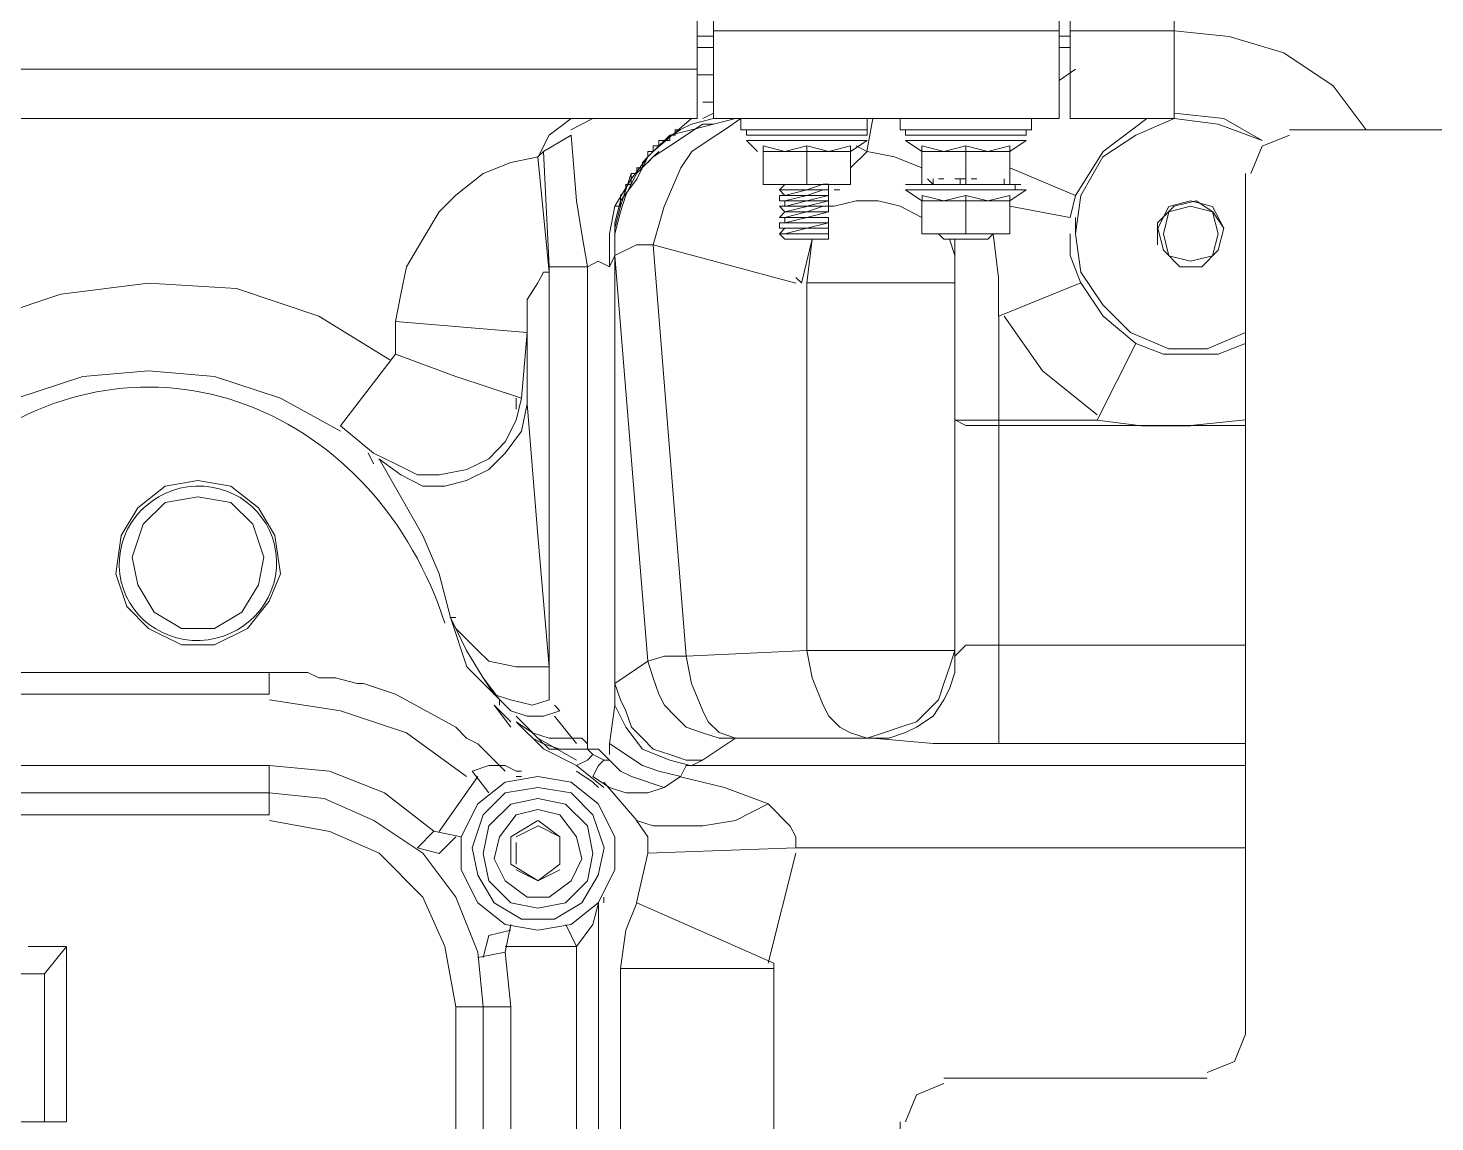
# Model space of a CAD drawing. Header units: inches. Extents: x 23291 to 181956, y 9161 to 51408.
# Drawn here: x 114513.9 to 114693.1, y 37108 to 37247.4 of the extents above; entities that cross this region are included whole.
import ezdxf

# ---------------------------------------------------------------- set-up
doc = ezdxf.new("R2010")
doc.units = ezdxf.units.IN
doc.header["$MEASUREMENT"] = 0
doc.layers.add('1', color=3, linetype='Continuous')
doc.layers.add('Dim', color=6, linetype='Continuous', lineweight=13)

# ---------------------------------------------------------------- blocks, each defined once
blk = doc.blocks.new('5')
at = {"layer": '1', "lineweight": 9}
for p, q in [((226.71134, -21.50912), (226.71134, -21.52497)), ((226.65609, -21.51037), (226.65609, -21.52498)), ((226.65799, -21.52498), (226.65799, -21.50974)), ((226.69801, -21.50974), (226.69801, -21.52498)), ((226.69928, -21.50974), (226.69928, -21.52498)), ((226.65609, -21.51545), (226.65799, -21.51545)), ((226.65799, -21.51482), (226.69801, -21.51482)), ((226.69801, -21.51545), (226.69928, -21.51545)), ((226.71134, -21.51482), (226.69927, -21.51482)), ((226.7177, -21.51546), (226.71134, -21.51482)), ((226.72404, -21.51737), (226.7177, -21.51546)), ((226.65609, -21.51674), (226.65799, -21.51674)), ((226.69801, -21.51674), (226.69928, -21.51674)), ((226.72975, -21.52117), (226.72404, -21.51737)), ((226.65609, -21.51927), (226.47636, -21.51927)), ((226.65799, -21.51991), (226.65609, -21.51991)), ((226.69991, -21.51927), (226.69801, -21.52056)), ((226.73357, -21.52627), (226.72975, -21.52117)), ((226.65799, -21.52309), (226.65674, -21.52309)), ((226.65609, -21.52498), (226.45731, -21.52498)), ((226.63895, -21.5269), (226.64149, -21.52498)), ((226.64403, -21.52498), (226.64148, -21.52627)), ((226.65545, -21.52498), (226.65099, -21.5288)), ((226.65545, -21.52561), (226.65799, -21.52498)), ((226.65799, -21.52435), (226.65674, -21.52498)), ((226.69801, -21.52498), (226.65799, -21.52498)), ((226.66054, -21.52498), (226.65799, -21.52561)), ((226.65927, -21.52628), (226.66117, -21.52499)), ((226.66117, -21.52498), (226.66117, -21.52627)), ((226.67642, -21.52498), (226.67576, -21.5288)), ((226.67577, -21.52498), (226.67577, -21.52627)), ((226.6796, -21.52498), (226.6796, -21.52627)), ((226.69483, -21.52498), (226.69483, -21.52627)), ((226.71134, -21.52498), (226.69927, -21.52498)), ((226.70817, -21.52498), (226.7031, -21.5288)), ((226.70691, -21.5269), (226.71135, -21.52498)), ((226.71708, -21.52498), (226.71135, -21.52435)), ((226.71135, -21.52498), (226.71643, -21.52562)), ((226.72152, -21.52751), (226.71708, -21.52498)), ((226.63767, -21.52943), (226.63895, -21.5269)), ((226.64149, -21.5269), (226.6383, -21.52879)), ((226.64211, -21.53451), (226.64149, -21.5269)), ((226.65293, -21.5269), (226.65099, -21.5288)), ((226.65418, -21.52626), (226.6523, -21.52751)), ((226.65481, -21.5269), (226.65291, -21.52816)), ((226.65292, -21.5269), (226.65292, -21.5269)), ((226.65292, -21.5269), (226.65355, -21.5269)), ((226.65292, -21.52751), (226.65292, -21.5269)), ((226.65545, -21.52627), (226.65293, -21.5269)), ((226.65354, -21.5269), (226.65354, -21.52626)), ((226.65354, -21.52627), (226.65354, -21.52627)), ((226.65354, -21.52627), (226.65419, -21.52627)), ((226.65545, -21.52561), (226.65418, -21.52626)), ((226.65418, -21.52627), (226.65418, -21.52627)), ((226.65673, -21.52561), (226.65481, -21.5269)), ((226.65799, -21.52561), (226.65545, -21.52627)), ((226.65799, -21.52561), (226.65674, -21.52561)), ((226.65736, -21.52752), (226.65927, -21.52628)), ((226.65799, -21.52561), (226.65799, -21.52561)), ((226.66117, -21.52627), (226.67577, -21.52627)), ((226.6618, -21.52626), (226.6618, -21.5269)), ((226.6618, -21.5269), (226.67577, -21.5269)), ((226.67577, -21.52627), (226.67577, -21.5269)), ((226.6796, -21.52627), (226.69484, -21.52627)), ((226.68023, -21.52626), (226.68023, -21.5269)), ((226.68023, -21.5269), (226.6942, -21.5269)), ((226.6942, -21.52627), (226.6942, -21.5269)), ((226.70309, -21.52943), (226.70691, -21.5269)), ((226.71643, -21.52562), (226.72152, -21.52751)), ((226.72468, -21.5269), (226.72152, -21.52816)), ((226.87012, -21.52627), (226.72467, -21.52627)), ((226.6383, -21.5288), (226.63766, -21.52943)), ((226.63895, -21.54215), (226.6383, -21.5288)), ((226.65099, -21.52879), (226.65038, -21.52943)), ((226.65039, -21.52943), (226.65039, -21.5288)), ((226.65039, -21.52943), (226.65039, -21.5288)), ((226.65039, -21.5288), (226.65099, -21.5288)), ((226.65099, -21.5288), (226.65039, -21.5288)), ((226.65039, -21.5288), (226.65039, -21.52943)), ((226.65039, -21.5288), (226.65039, -21.5288)), ((226.651, -21.5288), (226.65039, -21.5288)), ((226.6523, -21.52751), (226.65099, -21.52879)), ((226.65164, -21.5288), (226.65099, -21.52943)), ((226.65164, -21.52815), (226.651, -21.52815)), ((226.651, -21.52815), (226.651, -21.5288)), ((226.65291, -21.52816), (226.651, -21.52943)), ((226.651, -21.5288), (226.651, -21.5288)), ((226.651, -21.5288), (226.651, -21.5288)), ((226.651, -21.5288), (226.651, -21.5288)), ((226.65164, -21.52815), (226.65164, -21.52752)), ((226.65164, -21.52752), (226.6523, -21.52752)), ((226.65164, -21.52815), (226.65164, -21.52815)), ((226.65164, -21.52815), (226.65164, -21.52815)), ((226.65229, -21.52751), (226.65292, -21.52751)), ((226.65546, -21.52881), (226.65736, -21.52752)), ((226.67577, -21.52751), (226.6618, -21.52751)), ((226.6618, -21.52751), (226.6618, -21.52751)), ((226.66307, -21.5288), (226.6618, -21.52752)), ((226.66372, -21.52815), (226.66372, -21.52881)), ((226.66372, -21.52815), (226.66372, -21.52815)), ((226.66372, -21.5288), (226.66372, -21.5288)), ((226.66372, -21.5288), (226.66372, -21.5288)), ((226.66373, -21.5288), (226.66373, -21.52815)), ((226.66625, -21.52881), (226.66373, -21.52815)), ((226.66625, -21.5288), (226.66373, -21.5288)), ((226.66879, -21.52815), (226.66625, -21.52881)), ((226.66879, -21.5288), (226.66625, -21.5288)), ((226.66879, -21.52815), (226.66879, -21.5288)), ((226.67133, -21.52881), (226.6688, -21.52815)), ((226.6688, -21.5288), (226.67133, -21.5288)), ((226.67387, -21.52815), (226.67133, -21.52881)), ((226.67133, -21.5288), (226.67387, -21.5288)), ((226.67387, -21.5288), (226.67577, -21.52752)), ((226.67387, -21.5288), (226.67387, -21.52815)), ((226.67387, -21.52815), (226.67387, -21.5288)), ((226.67387, -21.52815), (226.67387, -21.52815)), ((226.67387, -21.5288), (226.67387, -21.5288)), ((226.67387, -21.5288), (226.67387, -21.5288)), ((226.67387, -21.5307), (226.67577, -21.5288)), ((226.67451, -21.52815), (226.67576, -21.52881)), ((226.67514, -21.52751), (226.67514, -21.52751)), ((226.67577, -21.5288), (226.67896, -21.52943)), ((226.6942, -21.52751), (226.68023, -21.52751)), ((226.68023, -21.52751), (226.68023, -21.52751)), ((226.68213, -21.5288), (226.68023, -21.52752)), ((226.68213, -21.52881), (226.68213, -21.52815)), ((226.68213, -21.52815), (226.68213, -21.52815)), ((226.68213, -21.52815), (226.68213, -21.5288)), ((226.68213, -21.5288), (226.68213, -21.5288)), ((226.68213, -21.5288), (226.68466, -21.5288)), ((226.68213, -21.5288), (226.68213, -21.5288)), ((226.68466, -21.52881), (226.68214, -21.52815)), ((226.6872, -21.52815), (226.68466, -21.52881)), ((226.68466, -21.5288), (226.6872, -21.5288)), ((226.6872, -21.5288), (226.6872, -21.52815)), ((226.68976, -21.5288), (226.6872, -21.52815)), ((226.6872, -21.5288), (226.68976, -21.5288)), ((226.69229, -21.52815), (226.68976, -21.5288)), ((226.68976, -21.5288), (226.69229, -21.5288)), ((226.69229, -21.5288), (226.6942, -21.52752)), ((226.69229, -21.52815), (226.69229, -21.52815)), ((226.69229, -21.5288), (226.69229, -21.52815)), ((226.69229, -21.5288), (226.69229, -21.52815)), ((226.69229, -21.5326), (226.69229, -21.5288)), ((226.69229, -21.5288), (226.69229, -21.5288)), ((226.69229, -21.5288), (226.69229, -21.5288)), ((226.69356, -21.52751), (226.69356, -21.52751)), ((226.7031, -21.5288), (226.69991, -21.53388)), ((226.72152, -21.52816), (226.72023, -21.53134)), ((226.63132, -21.53134), (226.6345, -21.53008)), ((226.6345, -21.53008), (226.63767, -21.52943)), ((226.63766, -21.52943), (226.63895, -21.54277)), ((226.64847, -21.53198), (226.65039, -21.52943)), ((226.651, -21.52943), (226.64908, -21.53134)), ((226.65039, -21.52943), (226.6491, -21.53198)), ((226.64975, -21.53008), (226.65039, -21.52942)), ((226.64975, -21.5307), (226.64975, -21.53008)), ((226.64975, -21.53008), (226.64975, -21.53008)), ((226.64975, -21.53008), (226.64975, -21.53008)), ((226.64975, -21.53008), (226.64975, -21.53008)), ((226.65039, -21.52943), (226.65039, -21.52943)), ((226.65039, -21.52943), (226.65039, -21.52943)), ((226.65039, -21.52943), (226.65039, -21.52943)), ((226.65039, -21.52943), (226.65039, -21.52943)), ((226.65039, -21.52943), (226.65039, -21.52943)), ((226.651, -21.52943), (226.65039, -21.53008)), ((226.65419, -21.5307), (226.65546, -21.52881)), ((226.66372, -21.52881), (226.66372, -21.5326)), ((226.66879, -21.5326), (226.66879, -21.52881)), ((226.67387, -21.5326), (226.67387, -21.52881)), ((226.67896, -21.52943), (226.68213, -21.5307)), ((226.68213, -21.5326), (226.68213, -21.52881)), ((226.6872, -21.5326), (226.6872, -21.52881)), ((226.70053, -21.53388), (226.70309, -21.52943)), ((226.62815, -21.53387), (226.63132, -21.53134)), ((226.64655, -21.53514), (226.64847, -21.53198)), ((226.64847, -21.53134), (226.6472, -21.53514)), ((226.6491, -21.53198), (226.6472, -21.53451)), ((226.64908, -21.53134), (226.64785, -21.53387)), ((226.64847, -21.53197), (226.64847, -21.53134)), ((226.64847, -21.53134), (226.6491, -21.53134)), ((226.64847, -21.5326), (226.64847, -21.53197)), ((226.64909, -21.5307), (226.64909, -21.5307)), ((226.64909, -21.5307), (226.64975, -21.5307)), ((226.6491, -21.53134), (226.6491, -21.53069)), ((226.65229, -21.53515), (226.65419, -21.5307)), ((226.68213, -21.53197), (226.68213, -21.53197)), ((226.68213, -21.53197), (226.68213, -21.53197)), ((226.68213, -21.53197), (226.68213, -21.53197)), ((226.68342, -21.53261), (226.68275, -21.53197)), ((226.68276, -21.53197), (226.68276, -21.53197)), ((226.68276, -21.53197), (226.68276, -21.53197)), ((226.68342, -21.53197), (226.68342, -21.53261)), ((226.68466, -21.53197), (226.68403, -21.53197)), ((226.68403, -21.53197), (226.68466, -21.53197)), ((226.68403, -21.53197), (226.68403, -21.53197)), ((226.68531, -21.53197), (226.68531, -21.53197)), ((226.68594, -21.53197), (226.68657, -21.53197)), ((226.68657, -21.53134), (226.68657, -21.53134)), ((226.68657, -21.53197), (226.68657, -21.53197)), ((226.68657, -21.5326), (226.68657, -21.53197)), ((226.68657, -21.53197), (226.6872, -21.53197)), ((226.6872, -21.53197), (226.6872, -21.53197)), ((226.6872, -21.53197), (226.6872, -21.53197)), ((226.6872, -21.53197), (226.6872, -21.53197)), ((226.68784, -21.53197), (226.68784, -21.53197)), ((226.68784, -21.53197), (226.68849, -21.53197)), ((226.69165, -21.53134), (226.69165, -21.53134)), ((226.69165, -21.53197), (226.69165, -21.53197)), ((226.69165, -21.5326), (226.69165, -21.53197)), ((226.69229, -21.5307), (226.69991, -21.53388)), ((226.7196, -21.53134), (226.7196, -21.63103)), ((226.6472, -21.53388), (226.64785, -21.53324)), ((226.64784, -21.53325), (226.64784, -21.53259)), ((226.64784, -21.5326), (226.64784, -21.5326)), ((226.64784, -21.5326), (226.64847, -21.5326)), ((226.66372, -21.5326), (226.67387, -21.5326)), ((226.66372, -21.5326), (226.66564, -21.5326)), ((226.66625, -21.53325), (226.66563, -21.53325)), ((226.66625, -21.5326), (226.66564, -21.53325)), ((226.66564, -21.5326), (226.66624, -21.5326)), ((226.66564, -21.53325), (226.66564, -21.53325)), ((226.66624, -21.53325), (226.66564, -21.53325)), ((226.66564, -21.53325), (226.66624, -21.53388)), ((226.66564, -21.53325), (226.66564, -21.53325)), ((226.66564, -21.53325), (226.66564, -21.53325)), ((226.66564, -21.53325), (226.66564, -21.53325)), ((226.66564, -21.53325), (226.66564, -21.53325)), ((226.66879, -21.5326), (226.66625, -21.5326)), ((226.66625, -21.5326), (226.66625, -21.5326)), ((226.66688, -21.5326), (226.66625, -21.5326)), ((226.66625, -21.5326), (226.66625, -21.5326)), ((226.66879, -21.53324), (226.66625, -21.53388)), ((226.66625, -21.53325), (226.66625, -21.53325)), ((226.66625, -21.53325), (226.66625, -21.53325)), ((226.66625, -21.53325), (226.66816, -21.53325)), ((226.6707, -21.53325), (226.66625, -21.53325)), ((226.66879, -21.53325), (226.67069, -21.53259)), ((226.67132, -21.5326), (226.66879, -21.5326)), ((226.67132, -21.53325), (226.66879, -21.53325)), ((226.6707, -21.53325), (226.6688, -21.53388)), ((226.67069, -21.53259), (226.67132, -21.53259)), ((226.67132, -21.53325), (226.6707, -21.53325)), ((226.67132, -21.53325), (226.6707, -21.53325)), ((226.67132, -21.5326), (226.67132, -21.5326)), ((226.67132, -21.5326), (226.67132, -21.5326)), ((226.67386, -21.5326), (226.67132, -21.5326)), ((226.67132, -21.5326), (226.67199, -21.5326)), ((226.67132, -21.5326), (226.67132, -21.53325)), ((226.67132, -21.53388), (226.67132, -21.53324)), ((226.67132, -21.53325), (226.67132, -21.53325)), ((226.67132, -21.53325), (226.67132, -21.53325)), ((226.67132, -21.53325), (226.67132, -21.53325)), ((226.67261, -21.53325), (226.67198, -21.53325)), ((226.67198, -21.53325), (226.67198, -21.53325)), ((226.6796, -21.5326), (226.6796, -21.5326)), ((226.68023, -21.5326), (226.69357, -21.5326)), ((226.68023, -21.5326), (226.68023, -21.5326)), ((226.68023, -21.5326), (226.68023, -21.5326)), ((226.68023, -21.5326), (226.68023, -21.5326)), ((226.68023, -21.5326), (226.68023, -21.5326)), ((226.68023, -21.5326), (226.68023, -21.5326)), ((226.6942, -21.53325), (226.68023, -21.53325)), ((226.68213, -21.53451), (226.68023, -21.53325)), ((226.68023, -21.53325), (226.68023, -21.53325)), ((226.68085, -21.5326), (226.68085, -21.5326)), ((226.68085, -21.5326), (226.68085, -21.5326)), ((226.68085, -21.5326), (226.68085, -21.5326)), ((226.6815, -21.5326), (226.68085, -21.5326)), ((226.68085, -21.5326), (226.6815, -21.5326)), ((226.68085, -21.5326), (226.68085, -21.5326)), ((226.6815, -21.5326), (226.68085, -21.5326)), ((226.68085, -21.5326), (226.6815, -21.5326)), ((226.68085, -21.5326), (226.68085, -21.5326)), ((226.68085, -21.5326), (226.68085, -21.5326)), ((226.68085, -21.5326), (226.68085, -21.5326)), ((226.68085, -21.5326), (226.68085, -21.5326)), ((226.68085, -21.5326), (226.68085, -21.5326)), ((226.68085, -21.5326), (226.68085, -21.5326)), ((226.6815, -21.5326), (226.68213, -21.5326)), ((226.68213, -21.5326), (226.6815, -21.5326)), ((226.6815, -21.5326), (226.6815, -21.5326)), ((226.6815, -21.53325), (226.6815, -21.53325)), ((226.68213, -21.5326), (226.68213, -21.5326)), ((226.68342, -21.5326), (226.68213, -21.5326)), ((226.68213, -21.5326), (226.68213, -21.5326)), ((226.68213, -21.5326), (226.68213, -21.5326)), ((226.68213, -21.5326), (226.68213, -21.5326)), ((226.68213, -21.5326), (226.68213, -21.5326)), ((226.68213, -21.5326), (226.68213, -21.5326)), ((226.68213, -21.5326), (226.68213, -21.5326)), ((226.68213, -21.53325), (226.68213, -21.53325)), ((226.68213, -21.53325), (226.68213, -21.53325)), ((226.68213, -21.53325), (226.68213, -21.53325)), ((226.68213, -21.53325), (226.68213, -21.53325)), ((226.68342, -21.5326), (226.68342, -21.5326)), ((226.68403, -21.5326), (226.68342, -21.5326)), ((226.68403, -21.53325), (226.68342, -21.53325)), ((226.68403, -21.5326), (226.68403, -21.5326)), ((226.68403, -21.5326), (226.68403, -21.5326)), ((226.68466, -21.53325), (226.68403, -21.53325)), ((226.68403, -21.53325), (226.68403, -21.53325)), ((226.68531, -21.5326), (226.68465, -21.5326)), ((226.68466, -21.5326), (226.68466, -21.5326)), ((226.68466, -21.5326), (226.68466, -21.5326)), ((226.68466, -21.5326), (226.68532, -21.5326)), ((226.68531, -21.5326), (226.68531, -21.5326)), ((226.68531, -21.5326), (226.68531, -21.5326)), ((226.68531, -21.5326), (226.68531, -21.5326)), ((226.68531, -21.5326), (226.68531, -21.5326)), ((226.68531, -21.5326), (226.68531, -21.5326)), ((226.68594, -21.5326), (226.68532, -21.5326)), ((226.68594, -21.5326), (226.68594, -21.5326)), ((226.68657, -21.5326), (226.68657, -21.5326)), ((226.6872, -21.5326), (226.68657, -21.5326)), ((226.68658, -21.5326), (226.6872, -21.5326)), ((226.6872, -21.5326), (226.68785, -21.5326)), ((226.68785, -21.5326), (226.6872, -21.5326)), ((226.6872, -21.5326), (226.6872, -21.5326)), ((226.6872, -21.5326), (226.6872, -21.5326)), ((226.68784, -21.5326), (226.68784, -21.5326)), ((226.68849, -21.5326), (226.68849, -21.5326)), ((226.68849, -21.5326), (226.68849, -21.5326)), ((226.68849, -21.5326), (226.68849, -21.5326)), ((226.6891, -21.5326), (226.68849, -21.5326)), ((226.68849, -21.5326), (226.6891, -21.5326)), ((226.68849, -21.5326), (226.68849, -21.5326)), ((226.6891, -21.5326), (226.6891, -21.5326)), ((226.6891, -21.5326), (226.68976, -21.5326)), ((226.69039, -21.5326), (226.68976, -21.5326)), ((226.68976, -21.5326), (226.68976, -21.5326)), ((226.68976, -21.5326), (226.69038, -21.5326)), ((226.68976, -21.5326), (226.68976, -21.5326)), ((226.68976, -21.5326), (226.69039, -21.5326)), ((226.68976, -21.5326), (226.68976, -21.5326)), ((226.69102, -21.5326), (226.69039, -21.5326)), ((226.69039, -21.5326), (226.69039, -21.5326)), ((226.69101, -21.5326), (226.69039, -21.5326)), ((226.69039, -21.5326), (226.69039, -21.5326)), ((226.69039, -21.5326), (226.69039, -21.5326)), ((226.69039, -21.5326), (226.69039, -21.5326)), ((226.69164, -21.5326), (226.69101, -21.5326)), ((226.69102, -21.5326), (226.69102, -21.5326)), ((226.69102, -21.5326), (226.69102, -21.5326)), ((226.69165, -21.5326), (226.69165, -21.5326)), ((226.69229, -21.5326), (226.69165, -21.5326)), ((226.69165, -21.5326), (226.69165, -21.5326)), ((226.69165, -21.5326), (226.69165, -21.5326)), ((226.69165, -21.53325), (226.69165, -21.53325)), ((226.69165, -21.53325), (226.69229, -21.53325)), ((226.69229, -21.5326), (226.69229, -21.5326)), ((226.69229, -21.5326), (226.69229, -21.5326)), ((226.69229, -21.5326), (226.69229, -21.5326)), ((226.69229, -21.53451), (226.6942, -21.53325)), ((226.69229, -21.53325), (226.69229, -21.53325)), ((226.69229, -21.53325), (226.69229, -21.53325)), ((226.69229, -21.53325), (226.69229, -21.53325)), ((226.69229, -21.53325), (226.69229, -21.53325)), ((226.69293, -21.53325), (226.69293, -21.53259)), ((226.69293, -21.5326), (226.69293, -21.5326)), ((226.69293, -21.5326), (226.69293, -21.5326)), ((226.69293, -21.5326), (226.69293, -21.5326)), ((226.69293, -21.5326), (226.69293, -21.5326)), ((226.69293, -21.5326), (226.69356, -21.5326)), ((226.69293, -21.5326), (226.69293, -21.5326)), ((226.69293, -21.53325), (226.69293, -21.53325)), ((226.69293, -21.53325), (226.69293, -21.53325)), ((226.69356, -21.5326), (226.69294, -21.5326)), ((226.69356, -21.5326), (226.69356, -21.5326)), ((226.69356, -21.5326), (226.69356, -21.5326)), ((226.69356, -21.5326), (226.69356, -21.5326)), ((226.69356, -21.5326), (226.69356, -21.5326)), ((226.69356, -21.5326), (226.69356, -21.5326)), ((226.69356, -21.5326), (226.69356, -21.5326)), ((226.69356, -21.5326), (226.69356, -21.5326)), ((226.69356, -21.5326), (226.69356, -21.5326)), ((226.69356, -21.5326), (226.69356, -21.5326)), ((226.69356, -21.53325), (226.69356, -21.53325)), ((226.69356, -21.53325), (226.69356, -21.53325)), ((226.69356, -21.53325), (226.69356, -21.53325)), ((226.6942, -21.5326), (226.6942, -21.5326)), ((226.62623, -21.53577), (226.62815, -21.53387)), ((226.64274, -21.53832), (226.64211, -21.53451)), ((226.64593, -21.53833), (226.64655, -21.53514)), ((226.6472, -21.53451), (226.64655, -21.53704)), ((226.6472, -21.53514), (226.64655, -21.53767)), ((226.64656, -21.53514), (226.64721, -21.53514)), ((226.64785, -21.53387), (226.6472, -21.53577)), ((226.6472, -21.53451), (226.6472, -21.53388)), ((226.6472, -21.53514), (226.6472, -21.53451)), ((226.651, -21.5396), (226.65229, -21.53515)), ((226.66625, -21.53388), (226.66564, -21.53388)), ((226.66564, -21.53451), (226.66564, -21.53388)), ((226.66564, -21.53388), (226.66564, -21.53388)), ((226.66564, -21.53388), (226.66624, -21.53388)), ((226.66624, -21.53451), (226.66564, -21.53451)), ((226.66564, -21.53451), (226.66564, -21.53451)), ((226.66564, -21.53451), (226.66564, -21.53451)), ((226.66564, -21.53451), (226.66625, -21.53451)), ((226.66564, -21.53451), (226.66564, -21.53451)), ((226.66564, -21.53451), (226.66564, -21.53451)), ((226.66625, -21.53514), (226.66564, -21.53514)), ((226.66564, -21.53514), (226.66564, -21.53514)), ((226.66624, -21.53514), (226.66564, -21.53514)), ((226.66564, -21.53514), (226.66624, -21.53578)), ((226.66564, -21.53514), (226.66564, -21.53514)), ((226.66564, -21.53514), (226.66564, -21.53514)), ((226.66564, -21.53514), (226.66564, -21.53514)), ((226.66625, -21.53514), (226.66564, -21.53514)), ((226.66564, -21.53514), (226.66564, -21.53514)), ((226.66564, -21.53514), (226.66564, -21.53514)), ((226.66624, -21.53388), (226.66879, -21.53388)), ((226.66879, -21.53514), (226.66624, -21.53514)), ((226.66625, -21.53388), (226.66625, -21.53388)), ((226.66625, -21.53388), (226.66625, -21.53388)), ((226.66625, -21.53451), (226.66879, -21.53388)), ((226.66879, -21.53388), (226.66625, -21.53388)), ((226.66625, -21.53388), (226.66625, -21.53388)), ((226.66879, -21.53451), (226.66625, -21.53451)), ((226.66625, -21.53451), (226.66625, -21.53515)), ((226.66625, -21.53451), (226.66625, -21.53451)), ((226.66625, -21.53515), (226.66879, -21.53451)), ((226.66879, -21.53514), (226.66625, -21.53514)), ((226.66625, -21.53514), (226.66625, -21.53514)), ((226.66879, -21.53515), (226.66625, -21.53578)), ((226.66942, -21.53388), (226.66817, -21.53388)), ((226.66879, -21.53388), (226.67132, -21.53388)), ((226.66879, -21.53451), (226.67132, -21.53388)), ((226.66879, -21.53514), (226.67132, -21.53451)), ((226.67132, -21.53514), (226.66879, -21.53514)), ((226.67132, -21.53388), (226.6688, -21.53388)), ((226.6707, -21.53451), (226.6688, -21.53451)), ((226.6688, -21.53514), (226.67132, -21.53514)), ((226.6707, -21.53514), (226.6688, -21.53578)), ((226.67132, -21.53451), (226.6707, -21.53451)), ((226.67132, -21.53514), (226.6707, -21.53514)), ((226.67132, -21.53388), (226.67132, -21.53388)), ((226.67132, -21.53388), (226.67132, -21.53388)), ((226.67132, -21.53451), (226.67132, -21.53388)), ((226.67132, -21.53388), (226.67132, -21.53451)), ((226.67132, -21.53451), (226.67132, -21.53388)), ((226.67132, -21.53388), (226.67132, -21.53388)), ((226.67132, -21.53388), (226.67132, -21.53388)), ((226.67132, -21.53388), (226.67132, -21.53388)), ((226.67132, -21.53388), (226.67132, -21.53388)), ((226.67132, -21.53388), (226.67132, -21.53388)), ((226.67132, -21.53388), (226.67132, -21.53388)), ((226.67132, -21.53388), (226.67132, -21.53388)), ((226.67132, -21.53388), (226.67132, -21.53388)), ((226.67132, -21.53515), (226.67132, -21.53451)), ((226.67132, -21.53451), (226.67132, -21.53451)), ((226.67132, -21.53451), (226.67132, -21.53451)), ((226.67132, -21.53451), (226.67132, -21.53451)), ((226.67132, -21.53451), (226.67132, -21.53451)), ((226.67132, -21.53451), (226.67132, -21.53451)), ((226.67132, -21.53451), (226.67132, -21.53451)), ((226.67132, -21.53514), (226.67132, -21.53514)), ((226.67132, -21.53514), (226.67132, -21.53514)), ((226.67132, -21.53514), (226.67132, -21.53514)), ((226.67198, -21.53514), (226.67132, -21.53514)), ((226.67132, -21.53514), (226.67132, -21.53514)), ((226.67132, -21.53514), (226.67132, -21.53514)), ((226.67132, -21.53514), (226.67132, -21.53514)), ((226.67132, -21.53514), (226.67132, -21.53514)), ((226.67132, -21.53578), (226.67132, -21.53515)), ((226.67198, -21.53388), (226.67198, -21.53388)), ((226.6745, -21.53451), (226.67198, -21.53514)), ((226.67198, -21.53514), (226.67198, -21.53514)), ((226.67705, -21.53451), (226.6745, -21.53451)), ((226.67961, -21.53514), (226.67705, -21.53451)), ((226.68213, -21.53643), (226.67961, -21.53514)), ((226.68213, -21.53388), (226.68213, -21.53388)), ((226.68213, -21.53451), (226.68213, -21.53832)), ((226.68213, -21.53451), (226.68213, -21.53451)), ((226.68213, -21.53451), (226.68213, -21.53451)), ((226.68466, -21.53451), (226.68214, -21.53388)), ((226.68214, -21.53388), (226.68214, -21.53451)), ((226.68214, -21.53451), (226.68214, -21.53388)), ((226.68214, -21.53388), (226.68214, -21.53451)), ((226.68214, -21.53451), (226.68466, -21.53451)), ((226.6872, -21.53388), (226.68466, -21.53451)), ((226.68466, -21.53451), (226.6872, -21.53451)), ((226.68976, -21.53451), (226.6872, -21.53388)), ((226.6872, -21.53451), (226.6872, -21.53388)), ((226.6872, -21.53832), (226.6872, -21.53451)), ((226.6872, -21.53451), (226.68976, -21.53451)), ((226.69229, -21.53388), (226.68976, -21.53451)), ((226.68976, -21.53451), (226.69229, -21.53451)), ((226.69229, -21.53388), (226.69229, -21.53388)), ((226.69229, -21.53451), (226.69229, -21.53388)), ((226.69229, -21.53388), (226.69229, -21.53451)), ((226.69229, -21.53833), (226.69229, -21.53451)), ((226.69229, -21.53451), (226.69229, -21.53451)), ((226.69229, -21.53451), (226.69229, -21.53451)), ((226.69229, -21.53451), (226.69229, -21.53451)), ((226.69229, -21.53514), (226.69927, -21.53643)), ((226.69991, -21.53388), (226.69928, -21.53643)), ((226.6999, -21.53833), (226.70053, -21.53388)), ((226.71134, -21.53514), (226.70942, -21.53704)), ((226.71072, -21.53515), (226.70943, -21.53768)), ((226.71324, -21.53451), (226.71072, -21.53515)), ((226.71324, -21.53514), (226.71072, -21.53578)), ((226.71388, -21.53451), (226.71134, -21.53514)), ((226.71578, -21.53515), (226.71324, -21.53451)), ((226.71578, -21.53578), (226.71324, -21.53514)), ((226.7158, -21.53578), (226.71388, -21.53451)), ((226.71707, -21.53768), (226.71578, -21.53515)), ((226.62433, -21.53895), (226.62623, -21.53577)), ((226.6472, -21.53577), (226.64656, -21.53832)), ((226.66625, -21.53578), (226.66564, -21.53643)), ((226.66564, -21.53643), (226.66564, -21.53643)), ((226.66624, -21.53643), (226.66564, -21.53643)), ((226.66564, -21.53643), (226.66624, -21.53643)), ((226.66564, -21.53643), (226.66564, -21.53643)), ((226.66564, -21.53643), (226.66564, -21.53643)), ((226.66564, -21.53643), (226.66564, -21.53643)), ((226.66564, -21.53643), (226.66625, -21.53643)), ((226.66564, -21.53643), (226.66564, -21.53643)), ((226.66564, -21.53643), (226.66564, -21.53643)), ((226.66879, -21.53578), (226.66624, -21.53643)), ((226.66625, -21.53578), (226.66625, -21.53578)), ((226.66625, -21.53578), (226.66625, -21.53578)), ((226.66625, -21.53578), (226.66879, -21.53578)), ((226.66625, -21.53578), (226.66625, -21.53578)), ((226.66879, -21.53643), (226.66625, -21.53643)), ((226.66625, -21.53643), (226.66625, -21.53704)), ((226.66625, -21.53643), (226.66625, -21.53643)), ((226.66625, -21.53643), (226.66879, -21.53643)), ((226.66879, -21.53643), (226.66625, -21.53704)), ((226.66879, -21.53578), (226.67132, -21.53578)), ((226.66879, -21.53643), (226.67132, -21.53643)), ((226.6688, -21.53643), (226.67132, -21.53578)), ((226.6688, -21.53643), (226.6707, -21.53643)), ((226.6707, -21.53643), (226.67132, -21.53643)), ((226.67132, -21.53578), (226.67132, -21.53578)), ((226.67132, -21.53578), (226.67132, -21.53578)), ((226.67132, -21.53578), (226.67132, -21.53578)), ((226.67132, -21.53578), (226.67132, -21.53578)), ((226.67132, -21.53578), (226.67132, -21.53578)), ((226.67132, -21.53578), (226.67132, -21.53578)), ((226.67132, -21.53578), (226.67132, -21.53578)), ((226.67132, -21.53578), (226.67132, -21.53578)), ((226.67132, -21.53643), (226.67132, -21.53643)), ((226.67132, -21.53643), (226.67132, -21.53643)), ((226.67132, -21.53643), (226.67132, -21.53643)), ((226.67132, -21.53643), (226.67132, -21.53704)), ((226.67132, -21.53643), (226.67132, -21.53643)), ((226.67132, -21.53643), (226.67132, -21.53643)), ((226.67132, -21.53643), (226.67132, -21.53643)), ((226.67132, -21.53644), (226.67132, -21.53705)), ((226.67198, -21.53578), (226.67198, -21.53578)), ((226.69991, -21.53643), (226.69991, -21.53833)), ((226.71072, -21.53578), (226.71009, -21.53833)), ((226.71643, -21.53833), (226.71578, -21.53578)), ((226.71707, -21.53767), (226.7158, -21.53578)), ((226.6434, -21.54214), (226.64274, -21.53832)), ((226.64593, -21.54214), (226.64593, -21.53833)), ((226.64655, -21.53704), (226.64655, -21.54022)), ((226.64655, -21.53767), (226.64655, -21.54085)), ((226.64656, -21.53832), (226.64656, -21.54085)), ((226.66625, -21.53705), (226.66564, -21.53705)), ((226.66564, -21.53705), (226.66564, -21.53705)), ((226.66564, -21.53705), (226.66564, -21.53705)), ((226.66624, -21.53705), (226.66564, -21.53705)), ((226.66564, -21.53705), (226.66564, -21.53768)), ((226.66564, -21.53705), (226.66564, -21.53705)), ((226.66564, -21.53705), (226.66625, -21.53705)), ((226.66564, -21.53705), (226.66564, -21.53705)), ((226.66564, -21.53705), (226.66564, -21.53705)), ((226.66625, -21.53767), (226.66564, -21.53833)), ((226.66564, -21.53767), (226.66624, -21.53767)), ((226.66624, -21.53832), (226.66564, -21.53832)), ((226.66564, -21.53832), (226.67133, -21.53832)), ((226.66625, -21.53895), (226.66564, -21.53832)), ((226.66564, -21.53832), (226.66564, -21.53832)), ((226.66564, -21.53832), (226.66564, -21.53832)), ((226.66879, -21.53705), (226.66624, -21.53705)), ((226.66879, -21.53767), (226.66624, -21.53832)), ((226.66625, -21.53705), (226.66879, -21.53705)), ((226.66625, -21.53705), (226.66625, -21.53705)), ((226.66879, -21.53767), (226.66625, -21.53767)), ((226.66625, -21.53767), (226.66625, -21.53767)), ((226.66625, -21.53767), (226.66625, -21.53767)), ((226.66625, -21.53767), (226.66879, -21.53767)), ((226.66625, -21.53767), (226.66625, -21.53767)), ((226.66879, -21.53767), (226.67132, -21.53704)), ((226.66879, -21.53705), (226.67132, -21.53705)), ((226.66879, -21.53767), (226.67131, -21.53767)), ((226.67132, -21.53705), (226.6688, -21.53705)), ((226.6688, -21.53767), (226.6707, -21.53767)), ((226.6707, -21.53767), (226.67132, -21.53767)), ((226.67132, -21.53705), (226.67132, -21.53705)), ((226.67132, -21.53705), (226.67132, -21.53705)), ((226.67132, -21.53705), (226.67132, -21.53768)), ((226.67132, -21.53705), (226.67132, -21.53705)), ((226.67132, -21.53705), (226.67132, -21.53705)), ((226.67132, -21.53705), (226.67132, -21.53705)), ((226.67132, -21.53705), (226.67132, -21.53705)), ((226.67132, -21.53767), (226.67132, -21.53767)), ((226.67132, -21.53767), (226.67132, -21.53833)), ((226.67132, -21.53767), (226.67132, -21.53767)), ((226.67132, -21.53832), (226.67132, -21.53895)), ((226.68213, -21.53832), (226.69228, -21.53832)), ((226.68213, -21.53832), (226.68403, -21.53832)), ((226.68466, -21.53895), (226.68403, -21.53832)), ((226.68403, -21.53832), (226.68465, -21.53832)), ((226.68466, -21.53832), (226.6872, -21.53832)), ((226.68976, -21.53832), (226.6872, -21.53832)), ((226.69038, -21.53832), (226.68976, -21.53895)), ((226.68976, -21.53832), (226.69038, -21.53832)), ((226.69229, -21.53832), (226.69039, -21.53832)), ((226.69039, -21.53832), (226.69101, -21.5434)), ((226.69928, -21.53832), (226.69928, -21.54085)), ((226.70053, -21.54278), (226.6999, -21.53833)), ((226.70942, -21.53704), (226.70942, -21.53959)), ((226.70943, -21.53768), (226.71009, -21.54023)), ((226.71009, -21.53833), (226.71072, -21.54086)), ((226.71578, -21.54086), (226.71643, -21.53833)), ((226.71642, -21.54022), (226.71707, -21.53767)), ((226.71643, -21.54023), (226.71707, -21.53768)), ((226.62244, -21.54214), (226.62433, -21.53895)), ((226.64656, -21.54084), (226.64908, -21.5396)), ((226.64908, -21.5396), (226.651, -21.5396)), ((226.65482, -21.58723), (226.65099, -21.53961)), ((226.651, -21.5396), (226.66751, -21.54403)), ((226.67132, -21.53895), (226.66625, -21.53895)), ((226.66942, -21.53895), (226.66817, -21.54403)), ((226.66879, -21.53895), (226.66879, -21.53895)), ((226.6688, -21.54403), (226.66942, -21.53895)), ((226.68976, -21.53895), (226.68465, -21.53895)), ((226.68531, -21.53895), (226.68594, -21.54085)), ((226.68594, -21.54085), (226.68594, -21.53895)), ((226.68594, -21.53895), (226.68594, -21.5599)), ((226.64339, -21.54215), (226.64465, -21.5415)), ((226.64465, -21.5415), (226.64594, -21.54215)), ((226.64594, -21.54215), (226.64656, -21.54085)), ((226.64655, -21.54086), (226.65039, -21.58784)), ((226.64656, -21.59039), (226.64656, -21.54021)), ((226.64656, -21.54085), (226.64656, -21.54021)), ((226.64656, -21.54022), (226.64656, -21.54022)), ((226.68594, -21.54085), (226.68594, -21.54403)), ((226.69928, -21.54085), (226.70053, -21.54403)), ((226.71009, -21.54023), (226.71199, -21.54215)), ((226.71072, -21.54086), (226.71324, -21.54149)), ((226.71324, -21.54149), (226.71578, -21.54086)), ((226.71452, -21.54214), (226.71642, -21.54022)), ((226.71453, -21.54215), (226.71643, -21.54023)), ((226.62179, -21.54532), (226.62244, -21.54214)), ((226.63831, -21.54278), (226.63766, -21.54402)), ((226.63895, -21.54278), (226.63831, -21.54278)), ((226.63895, -21.54214), (226.63895, -21.59229)), ((226.6434, -21.54214), (226.63895, -21.54214)), ((226.63895, -21.54278), (226.63895, -21.54278)), ((226.6434, -21.598), (226.6434, -21.54214)), ((226.66817, -21.54402), (226.66752, -21.54339)), ((226.69101, -21.5434), (226.69101, -21.54785)), ((226.70309, -21.54657), (226.70053, -21.54278)), ((226.71198, -21.54214), (226.71452, -21.54214)), ((226.71199, -21.54215), (226.71453, -21.54215)), ((226.59257, -21.54403), (226.58242, -21.54532)), ((226.60274, -21.54467), (226.59257, -21.54403)), ((226.61229, -21.54785), (226.60274, -21.54467)), ((226.63766, -21.54402), (226.63641, -21.54594)), ((226.66879, -21.58659), (226.66879, -21.54402)), ((226.66879, -21.54402), (226.68595, -21.54402)), ((226.68594, -21.54402), (226.68594, -21.58659)), ((226.69102, -21.54785), (226.70054, -21.54402)), ((226.70054, -21.54402), (226.7031, -21.54786)), ((226.58242, -21.54532), (226.57289, -21.54848)), ((226.62116, -21.54848), (226.62179, -21.54532)), ((226.63641, -21.54594), (226.63641, -21.54976)), ((226.70626, -21.54975), (226.70309, -21.54657)), ((226.62052, -21.55293), (226.61229, -21.54785)), ((226.69102, -21.55989), (226.69102, -21.54785)), ((226.69165, -21.54785), (226.69609, -21.55418)), ((226.7031, -21.54786), (226.70689, -21.55102)), ((226.62116, -21.55228), (226.62116, -21.54848)), ((226.62116, -21.54848), (226.6364, -21.54975)), ((226.63576, -21.55738), (226.6364, -21.54975)), ((226.6364, -21.54975), (226.6364, -21.55801)), ((226.71072, -21.55165), (226.70626, -21.54975)), ((226.7196, -21.54975), (226.71516, -21.55165)), ((226.70689, -21.55102), (226.70243, -21.5599)), ((226.7069, -21.55102), (226.71009, -21.55227)), ((226.71642, -21.55227), (226.71959, -21.55102)), ((226.62116, -21.55227), (226.61481, -21.56056)), ((226.62117, -21.55227), (226.62816, -21.55484)), ((226.71009, -21.55227), (226.71324, -21.55227)), ((226.71516, -21.55165), (226.71072, -21.55165)), ((226.71324, -21.55227), (226.71642, -21.55227)), ((226.58496, -21.55484), (226.57733, -21.55737)), ((226.59257, -21.55418), (226.58496, -21.55484)), ((226.6002, -21.55484), (226.59257, -21.55418)), ((226.60783, -21.55737), (226.6002, -21.55484)), ((226.62816, -21.55484), (226.63577, -21.55737)), ((226.69609, -21.55418), (226.70243, -21.55928)), ((226.61481, -21.56118), (226.60783, -21.55737)), ((226.63577, -21.55737), (226.63512, -21.5599)), ((226.63513, -21.55864), (226.63513, -21.55738)), ((226.6364, -21.55801), (226.63576, -21.56118)), ((226.63641, -21.55801), (226.63766, -21.57325)), ((226.61863, -21.56372), (226.61481, -21.56055)), ((226.63512, -21.5599), (226.63385, -21.56243)), ((226.63576, -21.56118), (226.63386, -21.56373)), ((226.68594, -21.56054), (226.68594, -21.55989)), ((226.70243, -21.5599), (226.68594, -21.5599)), ((226.68594, -21.5599), (226.68594, -21.58722)), ((226.68595, -21.55989), (226.6872, -21.56054)), ((226.6872, -21.56054), (226.68849, -21.56054)), ((226.68849, -21.56054), (226.69102, -21.56054)), ((226.69102, -21.5599), (226.69102, -21.56055)), ((226.71325, -21.56054), (226.69102, -21.56054)), ((226.69102, -21.56054), (226.69102, -21.58595)), ((226.70243, -21.5599), (226.70754, -21.56055)), ((226.70754, -21.56055), (226.71323, -21.56055)), ((226.71324, -21.56054), (226.7196, -21.55989)), ((226.7196, -21.56054), (226.71325, -21.56054)), ((226.63385, -21.56243), (226.63197, -21.56437)), ((226.61863, -21.56497), (226.61798, -21.56371)), ((226.62117, -21.56496), (226.61863, -21.56372)), ((226.62179, -21.56626), (226.61925, -21.56438)), ((226.62179, -21.56878), (226.61926, -21.56438)), ((226.63197, -21.56437), (226.62941, -21.56562)), ((226.63386, -21.56373), (226.63196, -21.56562)), ((226.6237, -21.56625), (226.62117, -21.56496)), ((226.62434, -21.56754), (226.62179, -21.56626)), ((226.62622, -21.56625), (226.6237, -21.56625)), ((226.62941, -21.56562), (226.62622, -21.56625)), ((226.63196, -21.56562), (226.6294, -21.56691)), ((226.59448, -21.56754), (226.59131, -21.57007)), ((226.59829, -21.56691), (226.59448, -21.56754)), ((226.60211, -21.56754), (226.59829, -21.56691)), ((226.6053, -21.57007), (226.60211, -21.56754)), ((226.62688, -21.56754), (226.62434, -21.56754)), ((226.6294, -21.56691), (226.62688, -21.56754)), ((226.59448, -21.56944), (226.59195, -21.57197)), ((226.59829, -21.56879), (226.59448, -21.56944)), ((226.60211, -21.56944), (226.59829, -21.56879)), ((226.60465, -21.57197), (226.60211, -21.56944)), ((226.62433, -21.57325), (226.62179, -21.56878)), ((226.59131, -21.57007), (226.58941, -21.57325)), ((226.60719, -21.57325), (226.6053, -21.57007)), ((226.59195, -21.57197), (226.59067, -21.57579)), ((226.60592, -21.57579), (226.60465, -21.57197)), ((226.58941, -21.57325), (226.58877, -21.5777)), ((226.60784, -21.5777), (226.60719, -21.57325)), ((226.62623, -21.5777), (226.62433, -21.57325)), ((226.63766, -21.57325), (226.63895, -21.58849)), ((226.59067, -21.57579), (226.59131, -21.57897)), ((226.6053, -21.57897), (226.60592, -21.57579)), ((226.58877, -21.5777), (226.59006, -21.58149)), ((226.59131, -21.57897), (226.59321, -21.58213)), ((226.60338, -21.58213), (226.6053, -21.57897)), ((226.60655, -21.58088), (226.60784, -21.5777)), ((226.62752, -21.58278), (226.62623, -21.5777)), ((226.60402, -21.58402), (226.60655, -21.58088)), ((226.59006, -21.58149), (226.59258, -21.58402)), ((226.59321, -21.58213), (226.5964, -21.58403)), ((226.60021, -21.58403), (226.60338, -21.58213)), ((226.59258, -21.58402), (226.5964, -21.58594)), ((226.5964, -21.58403), (226.60021, -21.58403)), ((226.60021, -21.58594), (226.60402, -21.58402)), ((226.62815, -21.58404), (226.62751, -21.58278)), ((226.62816, -21.58278), (226.62752, -21.58278)), ((226.62752, -21.58278), (226.62941, -21.58849)), ((226.6294, -21.58657), (226.62752, -21.58278)), ((226.62941, -21.58531), (226.62815, -21.58404)), ((226.6307, -21.58657), (226.62941, -21.58531)), ((226.5964, -21.58594), (226.60021, -21.58594)), ((226.63131, -21.58976), (226.6294, -21.58657)), ((226.63197, -21.58784), (226.6307, -21.58657)), ((226.6523, -21.58723), (226.65038, -21.58784)), ((226.65482, -21.58723), (226.6523, -21.58723)), ((226.65545, -21.59039), (226.65482, -21.58723)), ((226.66879, -21.58658), (226.65483, -21.58723)), ((226.66879, -21.58658), (226.66943, -21.58976)), ((226.68594, -21.58658), (226.66879, -21.58658)), ((226.68532, -21.5885), (226.68594, -21.58658)), ((226.68594, -21.58723), (226.68594, -21.58657)), ((226.68594, -21.58912), (226.68594, -21.58723)), ((226.68595, -21.58723), (226.6872, -21.58595)), ((226.6872, -21.58595), (226.68849, -21.58595)), ((226.68849, -21.58595), (226.69102, -21.58595)), ((226.7196, -21.58595), (226.69102, -21.58595)), ((226.69102, -21.58595), (226.69102, -21.59737)), ((226.62941, -21.58849), (226.63323, -21.59231)), ((226.63512, -21.58849), (226.63197, -21.58784)), ((226.63895, -21.58849), (226.63512, -21.58849)), ((226.63895, -21.5923), (226.63895, -21.58848)), ((226.65039, -21.58784), (226.64655, -21.59039)), ((226.65039, -21.58784), (226.65099, -21.58976)), ((226.68465, -21.59039), (226.68532, -21.5885)), ((226.564, -21.58913), (226.60655, -21.58913)), ((226.60655, -21.58913), (226.60655, -21.59166)), ((226.61101, -21.58913), (226.60655, -21.58913)), ((226.61101, -21.58913), (226.61228, -21.58976)), ((226.61228, -21.58976), (226.61101, -21.58913)), ((226.61353, -21.58976), (226.61228, -21.58976)), ((226.61353, -21.58976), (226.6142, -21.58976)), ((226.6142, -21.58976), (226.61353, -21.58976)), ((226.61672, -21.59039), (226.6142, -21.58975)), ((226.61672, -21.59039), (226.61735, -21.59039)), ((226.61735, -21.59039), (226.61672, -21.59039)), ((226.62116, -21.59166), (226.61735, -21.59038)), ((226.6313, -21.58975), (226.63259, -21.59167)), ((226.63323, -21.59231), (226.63131, -21.58976)), ((226.64721, -21.5923), (226.64656, -21.59039)), ((226.64656, -21.59039), (226.64656, -21.59294)), ((226.65099, -21.58976), (226.65164, -21.59166)), ((226.65674, -21.59357), (226.65545, -21.59039)), ((226.66943, -21.58976), (226.67069, -21.59292)), ((226.68403, -21.59229), (226.68465, -21.59039)), ((226.68532, -21.59104), (226.68594, -21.58912)), ((226.60655, -21.59166), (226.56528, -21.59166)), ((226.61481, -21.59356), (226.60656, -21.5923)), ((226.62116, -21.59166), (226.62815, -21.59548)), ((226.62815, -21.59548), (226.62116, -21.59166)), ((226.63259, -21.59167), (226.63449, -21.5923)), ((226.63322, -21.5923), (226.63322, -21.59293)), ((226.6345, -21.59356), (226.63323, -21.5923)), ((226.63449, -21.5923), (226.63703, -21.59293)), ((226.63703, -21.59293), (226.63895, -21.5923)), ((226.64783, -21.59357), (226.64721, -21.5923)), ((226.65164, -21.59166), (226.6523, -21.59292)), ((226.68276, -21.59358), (226.68403, -21.59229)), ((226.68342, -21.5942), (226.68465, -21.59231)), ((226.68465, -21.59231), (226.68532, -21.59104)), ((226.62244, -21.59611), (226.61481, -21.59356)), ((226.6345, -21.59547), (226.63258, -21.59292)), ((226.63258, -21.59292), (226.6345, -21.59484)), ((226.6364, -21.5942), (226.6345, -21.59356)), ((226.64021, -21.59356), (226.63829, -21.5942)), ((226.63958, -21.59293), (226.64021, -21.59356)), ((226.64656, -21.59294), (226.64594, -21.59738)), ((226.64656, -21.59293), (226.64783, -21.59548)), ((226.64848, -21.59547), (226.64783, -21.59357)), ((226.6523, -21.59292), (226.65354, -21.59421)), ((226.65736, -21.59484), (226.65674, -21.59357)), ((226.67069, -21.59292), (226.67133, -21.59421)), ((226.6815, -21.59484), (226.68276, -21.59358)), ((226.6294, -21.59675), (226.62815, -21.59546)), ((226.63512, -21.59483), (226.63704, -21.59611)), ((226.63513, -21.5942), (226.63704, -21.5961)), ((226.63513, -21.59483), (226.63513, -21.59483)), ((226.63513, -21.59483), (226.6383, -21.59799)), ((226.63829, -21.5942), (226.6364, -21.5942)), ((226.64212, -21.59737), (226.63958, -21.59421)), ((226.64783, -21.59548), (226.64975, -21.59801)), ((226.64975, -21.59675), (226.64848, -21.59547)), ((226.65354, -21.59421), (226.65483, -21.59547)), ((226.65483, -21.59547), (226.65672, -21.59611)), ((226.65865, -21.5961), (226.65736, -21.59484)), ((226.67133, -21.59421), (226.6726, -21.59547)), ((226.6726, -21.59547), (226.67387, -21.59611)), ((226.67767, -21.59611), (226.6796, -21.59547)), ((226.6796, -21.59547), (226.6815, -21.59484)), ((226.68023, -21.5961), (226.6815, -21.59547)), ((226.6815, -21.59547), (226.68342, -21.5942)), ((226.6294, -21.60119), (226.62244, -21.59611)), ((226.63069, -21.59738), (226.6294, -21.59675)), ((226.63703, -21.59611), (226.63766, -21.59674)), ((226.63703, -21.59675), (226.63831, -21.59738)), ((226.63704, -21.59611), (226.63895, -21.59675)), ((226.63766, -21.59674), (226.64212, -21.59929)), ((226.63895, -21.59801), (226.63766, -21.59675)), ((226.63895, -21.59675), (226.64085, -21.59675)), ((226.64085, -21.59675), (226.64275, -21.59675)), ((226.64275, -21.59675), (226.64339, -21.59738)), ((226.651, -21.598), (226.64975, -21.59675)), ((226.65672, -21.59611), (226.65864, -21.59674)), ((226.66054, -21.59675), (226.65672, -21.5993)), ((226.65864, -21.59674), (226.66054, -21.59674)), ((226.66053, -21.59675), (226.65865, -21.5961)), ((226.6618, -21.59675), (226.66053, -21.59675)), ((226.6618, -21.59675), (226.66053, -21.59675)), ((226.67577, -21.59675), (226.6618, -21.59675)), ((226.67387, -21.59611), (226.67577, -21.59674)), ((226.67642, -21.59675), (226.67576, -21.59675)), ((226.67577, -21.59674), (226.67767, -21.59611)), ((226.68341, -21.59737), (226.67642, -21.59674)), ((226.67642, -21.59675), (226.67831, -21.59675)), ((226.67831, -21.59675), (226.68023, -21.5961)), ((226.63386, -21.60057), (226.63069, -21.59738)), ((226.6383, -21.59799), (226.64211, -21.59991)), ((226.63831, -21.59738), (226.6402, -21.59801)), ((226.6402, -21.59801), (226.63895, -21.59801)), ((226.6402, -21.59801), (226.64212, -21.59801)), ((226.64212, -21.59801), (226.6402, -21.59801)), ((226.64212, -21.59801), (226.64339, -21.59801)), ((226.64339, -21.59801), (226.64212, -21.59801)), ((226.64402, -21.59863), (226.64339, -21.598)), ((226.64339, -21.598), (226.64466, -21.598)), ((226.64403, -21.59863), (226.6434, -21.59928)), ((226.64531, -21.59929), (226.64402, -21.59863)), ((226.64403, -21.598), (226.64465, -21.598)), ((226.64466, -21.598), (226.64593, -21.59929)), ((226.64593, -21.59863), (226.64593, -21.59737)), ((226.64593, -21.59737), (226.64785, -21.59864)), ((226.64785, -21.59864), (226.64975, -21.59992)), ((226.64975, -21.59801), (226.65292, -21.59929)), ((226.65292, -21.59863), (226.651, -21.598)), ((226.65482, -21.59928), (226.65292, -21.59863)), ((226.69102, -21.59737), (226.68341, -21.59737)), ((226.7196, -21.59737), (226.69102, -21.59737)), ((226.56209, -21.59992), (226.60655, -21.59992)), ((226.60655, -21.59992), (226.60655, -21.60563)), ((226.60655, -21.59992), (226.61353, -21.60056)), ((226.63006, -21.60057), (226.63196, -21.59992)), ((226.63196, -21.59992), (226.63386, -21.59992)), ((226.63386, -21.59992), (226.63513, -21.60057)), ((226.6434, -21.59928), (226.64211, -21.59992)), ((226.6453, -21.60246), (226.64211, -21.59991)), ((226.64212, -21.59992), (226.64212, -21.59992)), ((226.64466, -21.59992), (226.64403, -21.60119)), ((226.6453, -21.59929), (226.64466, -21.59992)), ((226.64593, -21.59929), (226.64531, -21.59929)), ((226.64593, -21.59929), (226.6472, -21.60057)), ((226.64593, -21.59929), (226.64593, -21.59929)), ((226.64975, -21.59992), (226.65164, -21.60056)), ((226.65292, -21.59929), (226.65544, -21.59993)), ((226.65418, -21.6012), (226.65483, -21.59992)), ((226.65673, -21.59928), (226.65482, -21.59928)), ((226.65483, -21.59992), (226.65545, -21.59992)), ((226.65545, -21.59992), (226.71959, -21.59992)), ((226.65673, -21.59929), (226.65546, -21.59992)), ((226.61353, -21.60056), (226.61989, -21.60308)), ((226.63069, -21.60119), (226.62623, -21.60754)), ((226.63197, -21.60308), (226.63005, -21.60057)), ((226.63385, -21.60183), (226.6307, -21.60436)), ((226.63766, -21.60119), (226.63385, -21.60183)), ((226.63577, -21.60119), (226.63512, -21.60119)), ((226.63513, -21.60057), (226.63577, -21.60057)), ((226.63513, -21.60057), (226.63513, -21.60057)), ((226.63577, -21.60057), (226.63577, -21.60057)), ((226.6415, -21.60183), (226.63766, -21.60119)), ((226.64465, -21.60436), (226.6415, -21.60183)), ((226.64403, -21.60183), (226.64211, -21.60056)), ((226.64593, -21.60246), (226.64403, -21.60119)), ((226.64466, -21.60246), (226.64403, -21.60183)), ((226.6453, -21.60182), (226.6491, -21.60627)), ((226.6472, -21.60057), (226.64848, -21.60119)), ((226.64848, -21.60119), (226.65229, -21.60245)), ((226.65164, -21.60056), (226.65419, -21.60119)), ((226.65418, -21.60119), (226.65229, -21.60246)), ((226.65928, -21.60247), (226.65418, -21.6012)), ((226.48272, -21.60308), (226.60656, -21.60308)), ((226.60655, -21.60307), (226.61289, -21.60373)), ((226.61289, -21.60373), (226.61864, -21.60628)), ((226.61989, -21.60308), (226.62562, -21.60753)), ((226.63385, -21.60307), (226.63131, -21.60562)), ((226.63766, -21.60246), (226.63385, -21.60307)), ((226.63766, -21.60374), (226.6345, -21.60437)), ((226.6415, -21.60307), (226.63766, -21.60246)), ((226.64085, -21.60437), (226.63766, -21.60374)), ((226.64402, -21.60562), (226.6415, -21.60307)), ((226.64785, -21.60307), (226.64593, -21.60246)), ((226.65039, -21.60307), (226.64785, -21.60307)), ((226.65229, -21.60246), (226.65039, -21.60307)), ((226.66433, -21.60436), (226.65928, -21.60247)), ((226.6307, -21.60436), (226.62878, -21.60817)), ((226.6345, -21.60437), (226.63197, -21.6069)), ((226.63766, -21.60499), (226.63512, -21.60562)), ((226.64021, -21.60562), (226.63766, -21.60499)), ((226.6434, -21.6069), (226.64085, -21.60437)), ((226.64656, -21.60817), (226.64465, -21.60436)), ((226.66053, -21.60628), (226.66433, -21.60436)), ((226.66688, -21.60692), (226.66433, -21.60436)), ((226.60655, -21.60563), (226.48398, -21.60563)), ((226.60656, -21.60628), (226.61354, -21.60754)), ((226.61864, -21.60628), (226.62433, -21.61007)), ((226.63131, -21.60562), (226.63005, -21.60946)), ((226.63197, -21.6069), (226.63131, -21.61008)), ((226.63512, -21.60562), (226.63322, -21.60815)), ((226.63766, -21.60628), (226.6345, -21.60815)), ((226.63513, -21.60816), (226.63767, -21.6069)), ((226.64021, -21.60816), (226.63767, -21.60628)), ((226.63767, -21.6069), (226.64021, -21.60816)), ((226.64212, -21.60815), (226.64021, -21.60562)), ((226.64402, -21.61008), (226.6434, -21.6069)), ((226.64531, -21.60946), (226.64402, -21.60562)), ((226.65038, -21.60815), (226.64909, -21.60628)), ((226.64909, -21.60628), (226.65101, -21.60691)), ((226.65101, -21.60691), (226.65292, -21.60691)), ((226.65292, -21.60691), (226.65674, -21.60691)), ((226.65674, -21.60691), (226.66053, -21.60628)), ((226.66752, -21.60816), (226.66688, -21.60692)), ((226.61354, -21.60754), (226.61926, -21.61007)), ((226.62562, -21.60753), (226.6237, -21.60945)), ((226.62878, -21.60816), (226.62561, -21.60753)), ((226.62623, -21.61008), (226.62816, -21.60816)), ((226.62878, -21.60817), (226.62878, -21.61199)), ((226.63322, -21.60815), (226.6326, -21.6107)), ((226.6345, -21.60816), (226.6345, -21.61132)), ((226.64021, -21.61133), (226.64021, -21.60817)), ((226.64275, -21.6107), (226.64212, -21.60815)), ((226.64656, -21.61199), (226.64656, -21.60817)), ((226.65038, -21.61007), (226.65038, -21.60815)), ((226.66752, -21.60944), (226.66752, -21.60816)), ((226.61926, -21.61007), (226.62432, -21.61515)), ((226.6237, -21.60945), (226.62623, -21.61008)), ((226.62433, -21.61007), (226.62816, -21.61515)), ((226.63005, -21.60946), (226.6307, -21.61262)), ((226.63131, -21.61008), (226.63197, -21.61326)), ((226.63513, -21.60882), (226.63513, -21.61133)), ((226.64021, -21.60882), (226.64021, -21.61133)), ((226.6434, -21.61326), (226.64402, -21.61008)), ((226.64465, -21.61262), (226.64531, -21.60946)), ((226.64909, -21.61581), (226.65038, -21.61007)), ((226.65039, -21.61007), (226.66752, -21.60944)), ((226.66433, -21.62278), (226.66752, -21.61007)), ((226.7196, -21.60945), (226.66751, -21.60945)), ((226.6326, -21.6107), (226.63385, -21.61325)), ((226.6345, -21.61133), (226.63767, -21.61325)), ((226.63766, -21.61326), (226.64021, -21.61134)), ((226.6415, -21.61325), (226.64275, -21.6107)), ((226.62878, -21.61199), (226.6307, -21.6158)), ((226.6307, -21.61262), (226.6326, -21.6158)), ((226.63197, -21.61326), (226.6345, -21.61582)), ((226.63385, -21.61325), (226.63641, -21.61515)), ((226.63513, -21.61199), (226.63767, -21.61326)), ((226.64021, -21.61199), (226.63766, -21.61326)), ((226.63895, -21.61515), (226.6415, -21.61325)), ((226.64085, -21.61582), (226.6434, -21.61326)), ((226.64275, -21.6158), (226.64465, -21.61262)), ((226.64465, -21.6158), (226.64656, -21.61199)), ((226.62432, -21.61515), (226.62688, -21.62086)), ((226.62816, -21.61515), (226.63069, -21.62152)), ((226.6307, -21.6158), (226.63385, -21.61833)), ((226.6326, -21.6158), (226.63577, -21.6177)), ((226.6345, -21.61582), (226.63766, -21.61643)), ((226.63641, -21.61515), (226.63895, -21.61515)), ((226.63766, -21.61643), (226.64085, -21.61582)), ((226.63958, -21.6177), (226.64275, -21.6158)), ((226.6415, -21.61833), (226.64465, -21.6158)), ((226.64466, -21.61582), (226.64403, -21.61832)), ((226.64466, -21.61581), (226.64466, -21.66596)), ((226.6453, -21.61516), (226.6453, -21.61582)), ((226.64784, -21.61898), (226.6491, -21.6158)), ((226.6491, -21.6158), (226.66498, -21.62278)), ((226.6345, -21.61833), (226.63385, -21.62151)), ((226.63385, -21.61833), (226.63766, -21.61899)), ((226.63577, -21.6177), (226.63958, -21.6177)), ((226.63766, -21.61899), (226.6415, -21.61833)), ((226.64212, -21.62087), (226.64087, -21.61832)), ((226.64403, -21.61832), (226.64212, -21.62087)), ((226.63197, -21.61959), (226.63131, -21.62214)), ((226.6345, -21.61898), (226.63197, -21.61959)), ((226.6472, -21.62341), (226.64784, -21.61898)), ((226.58306, -21.62087), (226.57862, -21.62087)), ((226.58306, -21.62087), (226.58051, -21.62405)), ((226.58306, -21.62088), (226.58306, -21.64118)), ((226.62688, -21.62086), (226.62816, -21.62786)), ((226.63069, -21.62215), (226.63386, -21.62152)), ((226.63069, -21.62152), (226.63131, -21.62786)), ((226.6345, -21.62786), (226.63385, -21.62152)), ((226.63386, -21.62087), (226.64211, -21.62087)), ((226.64212, -21.66469), (226.64212, -21.62087)), ((226.66498, -21.62278), (226.66498, -21.62341)), ((226.5405, -21.62405), (226.58051, -21.62405)), ((226.58051, -21.62405), (226.58051, -21.64117)), ((226.6472, -21.64498), (226.6472, -21.62342)), ((226.6472, -21.62342), (226.66498, -21.62342)), ((226.66498, -21.62342), (226.66498, -21.64498)), ((226.62816, -21.62786), (226.63449, -21.62786)), ((226.62816, -21.77264), (226.62816, -21.62786)), ((226.63131, -21.62786), (226.63131, -21.77264)), ((226.6345, -21.62787), (226.6345, -21.66722)), ((226.71833, -21.63419), (226.7196, -21.63103)), ((226.71516, -21.63548), (226.71833, -21.63419)), ((226.71516, -21.63611), (226.68466, -21.63611)), ((226.68466, -21.63675), (226.68151, -21.63803)), ((226.68151, -21.63803), (226.68023, -21.64117)), ((226.58306, -21.64118), (226.5405, -21.64118)), ((226.6796, -21.64118), (226.6796, -21.77264))]:
    blk.add_line(p, q, dxfattribs=at)
for centre, major_axis, ratio, start_param, end_param in [((226.59255, -21.59795), (0, 0.04188), 0.874097, -1.216255, 0.587565), ((226.59828, -21.57649), (0.00884, 0.00227), 0.97869, 1.353133, 7.636318)]:
    blk.add_ellipse(centre, major_axis=major_axis, ratio=ratio, start_param=start_param, end_param=end_param, dxfattribs=at)

msp = doc.modelspace()

# ---------------------------------------------------------------- linework, layer by layer
msp.add_open_spline([(102008.15, 38756.27), (103204.48, 38248.03), (105131.89, 37390.91), (109175.85, 35826.99), (112823.77, 35070.29), (117769.55, 35070.29), (121406.78, 35085.26), (123831.05, 35070.17)], degree=3, knots=[0, 0, 0, 0, 3.550687, 7.088547, 10.454406, 13.763203, 20.376363, 20.376363, 20.376363, 20.376363])
msp.add_open_spline([(102008.15, 38756.27), (103204.48, 38248.03), (105131.89, 37390.91), (109175.85, 35826.99), (112823.77, 35070.29), (117769.55, 35070.29), (121406.78, 35085.26), (123831.05, 35070.17)], degree=3, knots=[0, 0, 0, 0, 3.550687, 7.088547, 10.454406, 13.763203, 20.376363, 20.376363, 20.376363, 20.376363])

# ---------------------------------------------------------------- block references
at = {"layer": 'Dim', "xscale": 1100, "yscale": 1100, "zscale": 1100}
msp.add_blockref('5', (-134722.54, 60913.32), dxfattribs=at)

doc.saveas('drawing.dxf')
